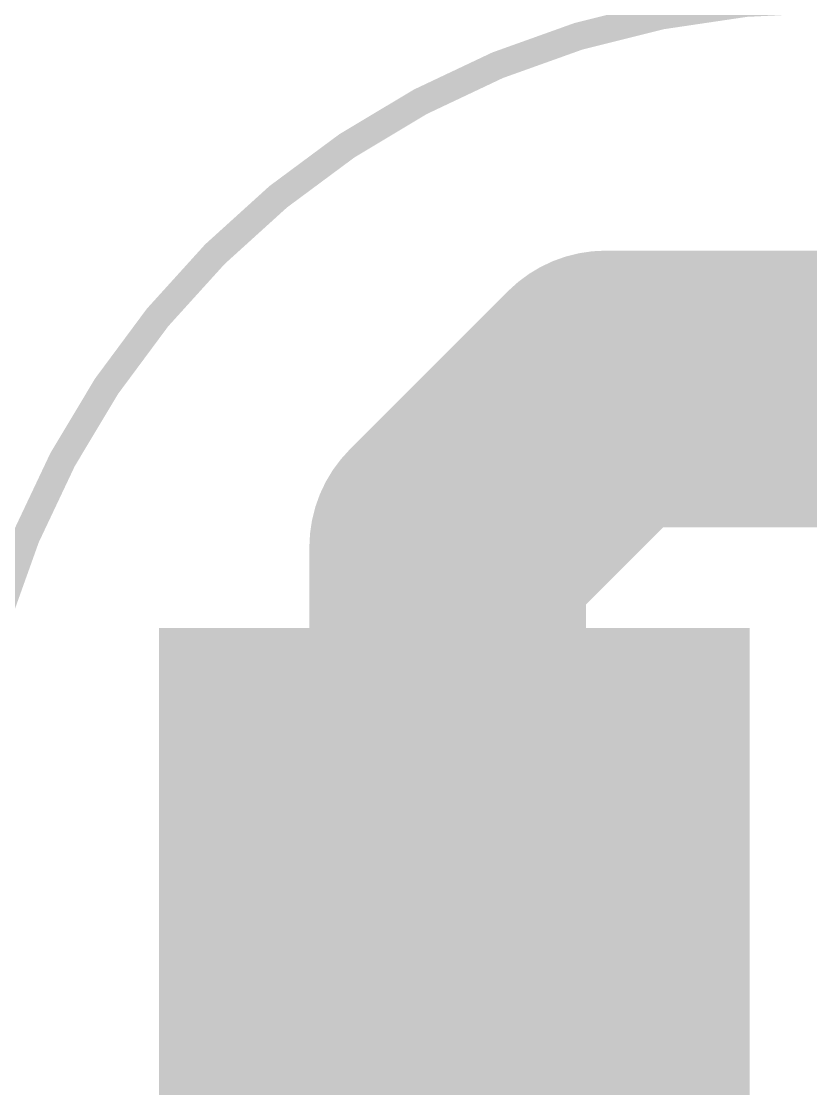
# Model space of a CAD drawing. Header units: millimetres. Extents: x -0.24 to 4.31, y 0 to 2.89.
# Drawn here: x 0.8184 to 0.961, y 0.7886 to 0.9814 of the extents above; entities that cross this region are included whole.
import ezdxf

# ---------------------------------------------------------------- set-up
doc = ezdxf.new("R2010")
doc.units = ezdxf.units.MM
doc.header["$MEASUREMENT"] = 0
for name, color, linetype in [('BottomLayer', 5, 'Continuous'), ('BottomSolder', 6, 'Continuous'), ('MultiLayer', 9, 'Continuous'), ('PadHoleLayer', 156, 'Continuous'), ('TopLayer', 1, 'Continuous'), ('TopOverlay', 2, 'Continuous'), ('TopSolder', 216, 'Continuous')]:
    doc.layers.add(name, color=color, linetype=linetype)

# ---------------------------------------------------------------- blocks, each defined once
blk = doc.blocks.new('6_8UF400V87EC0241_9')
at = {"layer": 'BottomLayer'}
h = blk.add_hatch(color=5, dxfattribs=at)
edge = h.paths.add_edge_path()
edge.add_arc((0.06929, 0), 0.03937, 0, 360)
at = {"layer": 'BottomSolder'}
h = blk.add_hatch(color=6, dxfattribs=at)
edge = h.paths.add_edge_path()
edge.add_arc((0.06929, 0), 0.04337, 0, 360)
at = {"layer": 'MultiLayer'}
h = blk.add_hatch(color=9, dxfattribs=at)
edge = h.paths.add_edge_path()
edge.add_arc((0.06929, 0), 0.03937, 0, 360)
at = {"layer": 'PadHoleLayer'}
h = blk.add_hatch(color=156, dxfattribs=at)
edge = h.paths.add_edge_path()
edge.add_arc((0.06929, 0), 0.01969, 0, 360)
at = {"layer": 'TopLayer'}
h = blk.add_hatch(color=1, dxfattribs=at)
edge = h.paths.add_edge_path()
edge.add_arc((0.06929, 0), 0.03937, 0, 360)
at = {"layer": 'TopSolder'}
h = blk.add_hatch(color=216, dxfattribs=at)
edge = h.paths.add_edge_path()
edge.add_arc((0.06929, 0), 0.04337, 0, 360)
at = {"layer": 'TopOverlay', "const_width": 0.005}
blk.add_lwpolyline([(0.15748, 0, 1), (-0.15748, 0, 1)], format="xyb", close=True, dxfattribs=at)

msp = doc.modelspace()

# ---------------------------------------------------------------- hatches: boundary and pattern name
at = {"layer": 'TopLayer'}
msp.add_hatch(color=1, dxfattribs=at).paths.add_polyline_path([(0.84326, 0.51408), (0.95, 0.51408), (0.95, 0.87181), (0.84326, 0.87181)])

# ---------------------------------------------------------------- linework, layer by layer
at = {"layer": 'BottomLayer', "const_width": 0.05}
for points in [[(0.89542, 0.88642), (0.924, 0.915)], [(0.924, 0.915), (1.003, 0.915)], [(0.89542, 0.828), (0.89542, 0.88642)]]:
    msp.add_lwpolyline(points, dxfattribs=at)
at = {"layer": 'BottomLayer', "const_width": 0.025}
for points in [[(0.9115, 0.915, 1), (0.9365, 0.915, 1)], [(0.9115, 0.915, 1), (0.9365, 0.915, 1)], [(0.88292, 0.88642, 1), (0.90792, 0.88642, 1)], [(0.88292, 0.88642, 1), (0.90792, 0.88642, 1)], [(0.88292, 0.828, 1), (0.90792, 0.828, 1)]]:
    msp.add_lwpolyline(points, format="xyb", close=True, dxfattribs=at)
at = {"layer": 'TopLayer', "const_width": 0.04}
for points in [[(0.89542, 0.828), (0.8961, 0.82732)], [(0.8961, 0.76815), (0.8961, 0.82732)]]:
    msp.add_lwpolyline(points, dxfattribs=at)
at = {"layer": 'TopLayer', "const_width": 0.02}
for points in [[(0.88542, 0.828, 1), (0.90542, 0.828, 1)], [(0.8861, 0.82732, 1), (0.9061, 0.82732, 1)], [(0.8861, 0.82732, 1), (0.9061, 0.82732, 1)]]:
    msp.add_lwpolyline(points, format="xyb", close=True, dxfattribs=at)

# ---------------------------------------------------------------- block references
at = {"rotation": 180}
msp.add_blockref('6_8UF400V87EC0241_9', (0.96471, 0.828), dxfattribs=at)

doc.saveas('drawing.dxf')
